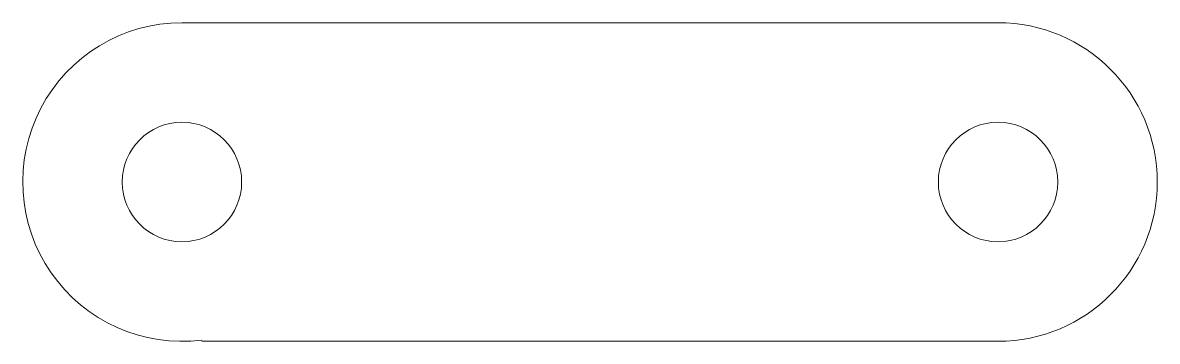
# Model space of a CAD drawing. Header units: millimetres. Extents: x 1 to 58, y 0 to 16.
import ezdxf

# ---------------------------------------------------------------- set-up
doc = ezdxf.new("R2010")
doc.units = ezdxf.units.MM
doc.layers.get('0').update_dxf_attribs({"linetype": 'CONTINUOUS', "lineweight": 0})

msp = doc.modelspace()

# ---------------------------------------------------------------- linework, layer by layer
for p, q in [((9, 16), (50, 16)), ((10, 0), (50, 0))]:
    msp.add_line(p, q)
for centre in [(9, 8), (50, 8)]:
    msp.add_circle(centre, 3)
for centre, start, end in [((9, 8), 90, 277.125), ((50, 8), 270, 90)]:
    msp.add_arc(centre, 8, start, end)

doc.saveas('drawing.dxf')
